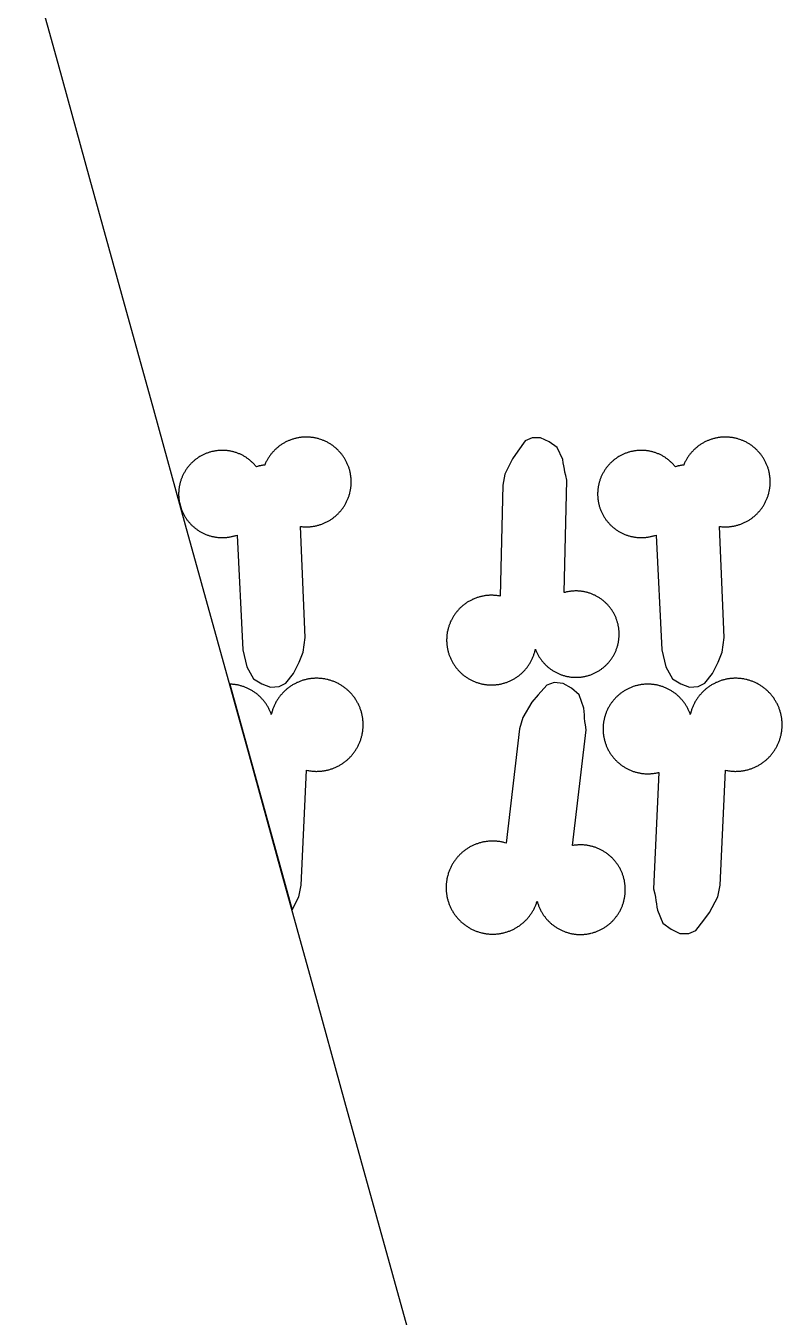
# Model space of a CAD drawing. Extents: x -246 to 246, y -104 to 199.
# Drawn here: x 139.14 to 160.8, y -67.23 to -30.25 of the extents above; entities that cross this region are included whole.
import ezdxf

# ---------------------------------------------------------------- set-up
doc = ezdxf.new("R2010")
doc.units = 0
doc.layers.add('Add_Red', color=1, linetype='Continuous')
doc.layers.add('Outline_Red', color=1, linetype='Continuous')

msp = doc.modelspace()

# ---------------------------------------------------------------- linework, layer by layer
at = {"layer": 'Add_Red'}
for points in [[(146.392, -49.174), (146.581, -49.074), (146.802, -48.793), (146.969, -48.477), (147.077, -48.189), (147.136, -47.765), (147.002, -44.585), (147.025, -44.588), (147.047, -44.591), (147.069, -44.593), (147.092, -44.594), (147.114, -44.595), (147.136, -44.596), (147.171, -44.597), (147.193, -44.596), (147.216, -44.596), (147.238, -44.595), (147.261, -44.593), (147.283, -44.592), (147.305, -44.59), (147.328, -44.587), (147.35, -44.584), (147.372, -44.581), (147.394, -44.577), (147.416, -44.573), (147.438, -44.568), (147.46, -44.564), (147.482, -44.558), (147.504, -44.553), (147.525, -44.547), (147.547, -44.54), (147.568, -44.534), (147.589, -44.527), (147.611, -44.519), (147.632, -44.511), (147.653, -44.503), (147.673, -44.494), (147.694, -44.485), (147.714, -44.476), (147.734, -44.466), (147.755, -44.456), (147.774, -44.446), (147.794, -44.435), (147.814, -44.424), (147.833, -44.413), (147.852, -44.401), (147.871, -44.389), (147.89, -44.377), (147.908, -44.364), (147.927, -44.351), (147.945, -44.338), (147.962, -44.324), (147.98, -44.31), (147.997, -44.296), (148.014, -44.281), (148.031, -44.266), (148.048, -44.251), (148.064, -44.236), (148.08, -44.22), (148.096, -44.204), (148.111, -44.188), (148.126, -44.171), (148.141, -44.154), (148.156, -44.137), (148.17, -44.12), (148.184, -44.102), (148.198, -44.085), (148.211, -44.067), (148.224, -44.048), (148.237, -44.03), (148.249, -44.011), (148.261, -43.992), (148.273, -43.973), (148.284, -43.954), (148.295, -43.934), (148.306, -43.915), (148.316, -43.895), (148.326, -43.875), (148.336, -43.854), (148.345, -43.834), (148.354, -43.813), (148.363, -43.793), (148.371, -43.772), (148.379, -43.751), (148.386, -43.73), (148.394, -43.708), (148.4, -43.687), (148.407, -43.665), (148.413, -43.644), (148.418, -43.622), (148.427, -43.587), (148.431, -43.565), (148.435, -43.543), (148.439, -43.521), (148.443, -43.499), (148.446, -43.477), (148.449, -43.454), (148.451, -43.432), (148.453, -43.41), (148.454, -43.387), (148.455, -43.365), (148.456, -43.342), (148.457, -43.311), (148.456, -43.289), (148.456, -43.266), (148.455, -43.244), (148.453, -43.221), (148.452, -43.199), (148.449, -43.177), (148.447, -43.154), (148.444, -43.132), (148.441, -43.11), (148.437, -43.088), (148.433, -43.066), (148.428, -43.044), (148.424, -43.022), (148.418, -43), (148.413, -42.978), (148.407, -42.957), (148.4, -42.935), (148.394, -42.914), (148.386, -42.892), (148.379, -42.871), (148.371, -42.85), (148.363, -42.829), (148.354, -42.809), (148.345, -42.788), (148.336, -42.768), (148.326, -42.747), (148.316, -42.727), (148.306, -42.707), (148.295, -42.688), (148.284, -42.668), (148.273, -42.649), (148.261, -42.63), (148.249, -42.611), (148.237, -42.592), (148.224, -42.574), (148.211, -42.555), (148.198, -42.537), (148.184, -42.519), (148.17, -42.502), (148.156, -42.485), (148.141, -42.468), (148.126, -42.451), (148.111, -42.434), (148.096, -42.418), (148.08, -42.402), (148.064, -42.386), (148.048, -42.371), (148.031, -42.356), (148.014, -42.341), (147.997, -42.326), (147.98, -42.312), (147.962, -42.298), (147.945, -42.284), (147.927, -42.271), (147.908, -42.258), (147.89, -42.245), (147.871, -42.233), (147.852, -42.221), (147.833, -42.209), (147.814, -42.198), (147.794, -42.187), (147.774, -42.176), (147.755, -42.166), (147.734, -42.155), (147.714, -42.146), (147.694, -42.137), (147.673, -42.128), (147.653, -42.119), (147.632, -42.111), (147.611, -42.103), (147.589, -42.095), (147.552, -42.083), (147.531, -42.077), (147.509, -42.071), (147.488, -42.065), (147.466, -42.06), (147.444, -42.055), (147.422, -42.05), (147.4, -42.046), (147.378, -42.042), (147.356, -42.039), (147.333, -42.036), (147.311, -42.033), (147.289, -42.031), (147.266, -42.029), (147.244, -42.027), (147.222, -42.026), (147.199, -42.026), (147.171, -42.025), (147.148, -42.026), (147.126, -42.026), (147.104, -42.027), (147.081, -42.029), (147.059, -42.03), (147.037, -42.032), (147.014, -42.035), (146.992, -42.038), (146.97, -42.041), (146.948, -42.045), (146.926, -42.049), (146.904, -42.053), (146.882, -42.058), (146.86, -42.064), (146.838, -42.069), (146.817, -42.075), (146.795, -42.082), (146.774, -42.088), (146.752, -42.095), (146.731, -42.103), (146.71, -42.111), (146.689, -42.119), (146.669, -42.128), (146.648, -42.137), (146.628, -42.146), (146.607, -42.155), (146.587, -42.166), (146.567, -42.176), (146.548, -42.187), (146.528, -42.198), (146.509, -42.209), (146.49, -42.221), (146.471, -42.233), (146.452, -42.245), (146.434, -42.258), (146.415, -42.271), (146.397, -42.284), (146.379, -42.298), (146.362, -42.312), (146.345, -42.326), (146.327, -42.341), (146.311, -42.356), (146.294, -42.371), (146.278, -42.386), (146.262, -42.402), (146.246, -42.418), (146.231, -42.434), (146.216, -42.451), (146.201, -42.468), (146.186, -42.485), (146.172, -42.502), (146.158, -42.519), (146.144, -42.537), (146.131, -42.555), (146.118, -42.574), (146.105, -42.592), (146.093, -42.611), (146.081, -42.63), (146.069, -42.649), (146.058, -42.668), (146.046, -42.688), (146.036, -42.707), (146.025, -42.727), (146.015, -42.747), (146.006, -42.768), (145.996, -42.788), (145.98, -42.827), (145.963, -42.829), (145.945, -42.831), (145.928, -42.833), (145.911, -42.836), (145.893, -42.839), (145.876, -42.842), (145.859, -42.846), (145.842, -42.849), (145.825, -42.854), (145.808, -42.858), (145.791, -42.863), (145.775, -42.868), (145.742, -42.879), (145.728, -42.862), (145.714, -42.845), (145.7, -42.828), (145.686, -42.812), (145.671, -42.796), (145.656, -42.781), (145.64, -42.765), (145.624, -42.75), (145.609, -42.735), (145.592, -42.721), (145.576, -42.706), (145.559, -42.692), (145.542, -42.678), (145.525, -42.665), (145.508, -42.652), (145.49, -42.639), (145.472, -42.627), (145.454, -42.614), (145.436, -42.602), (145.417, -42.591), (145.399, -42.58), (145.38, -42.569), (145.361, -42.558), (145.341, -42.548), (145.322, -42.538), (145.302, -42.528), (145.283, -42.519), (145.263, -42.51), (145.243, -42.502), (145.222, -42.494), (145.202, -42.486), (145.182, -42.478), (145.161, -42.471), (145.14, -42.464), (145.119, -42.458), (145.098, -42.452), (145.077, -42.446), (145.056, -42.441), (145.035, -42.436), (145.014, -42.432), (144.992, -42.427), (144.971, -42.424), (144.949, -42.42), (144.928, -42.417), (144.906, -42.414), (144.884, -42.412), (144.863, -42.41), (144.841, -42.409), (144.819, -42.408), (144.797, -42.407), (144.764, -42.406), (144.742, -42.407), (144.72, -42.407), (144.698, -42.408), (144.677, -42.409), (144.655, -42.411), (144.633, -42.413), (144.612, -42.416), (144.59, -42.418), (144.568, -42.422), (144.547, -42.425), (144.525, -42.429), (144.504, -42.434), (144.483, -42.438), (144.462, -42.443), (144.44, -42.449), (144.419, -42.455), (144.398, -42.461), (144.378, -42.467), (144.357, -42.474), (144.336, -42.482), (144.316, -42.489), (144.296, -42.497), (144.276, -42.506), (144.256, -42.514), (144.236, -42.523), (144.216, -42.533), (144.197, -42.542), (144.177, -42.553), (144.158, -42.563), (144.139, -42.574), (144.12, -42.585), (144.097, -42.599), (144.078, -42.611), (144.06, -42.623), (144.042, -42.636), (144.025, -42.648), (144.007, -42.662), (143.99, -42.675), (143.973, -42.689), (143.956, -42.702), (143.94, -42.717), (143.923, -42.731), (143.907, -42.746), (143.892, -42.761), (143.876, -42.777), (143.861, -42.792), (143.846, -42.808), (143.831, -42.824), (143.817, -42.841), (143.803, -42.857), (143.789, -42.874), (143.776, -42.891), (143.762, -42.909), (143.749, -42.926), (143.737, -42.944), (143.725, -42.962), (143.713, -42.98), (143.701, -42.999), (143.69, -43.017), (143.679, -43.036), (143.668, -43.055), (143.658, -43.074), (143.648, -43.094), (143.638, -43.113), (143.629, -43.133), (143.62, -43.153), (143.611, -43.173), (143.603, -43.193), (143.595, -43.214), (143.588, -43.234), (143.58, -43.255), (143.574, -43.275), (143.567, -43.296), (143.561, -43.317), (143.555, -43.338), (143.55, -43.359), (143.545, -43.381), (143.54, -43.402), (143.536, -43.423), (143.532, -43.445), (143.529, -43.466), (143.526, -43.488), (143.523, -43.509), (143.521, -43.531), (143.519, -43.553), (143.517, -43.575), (143.516, -43.596), (143.515, -43.618), (143.514, -43.656), (143.514, -43.678), (143.515, -43.699), (143.516, -43.721), (143.517, -43.743), (143.519, -43.765), (143.521, -43.786), (143.524, -43.808), (143.526, -43.83), (143.53, -43.851), (143.533, -43.873), (143.537, -43.894), (143.539, -43.903), (143.586, -44.072), (143.59, -44.083), (143.597, -44.104), (143.605, -44.124), (143.614, -44.144), (143.622, -44.164), (143.631, -44.184), (143.642, -44.205), (143.651, -44.225), (143.661, -44.244), (143.672, -44.263), (143.683, -44.282), (143.694, -44.301), (143.705, -44.319), (143.717, -44.338), (143.729, -44.356), (143.741, -44.374), (143.754, -44.392), (143.767, -44.409), (143.78, -44.426), (143.794, -44.444), (143.808, -44.46), (143.822, -44.477), (143.836, -44.493), (143.851, -44.509), (143.866, -44.525), (143.882, -44.541), (143.897, -44.556), (143.913, -44.571), (143.929, -44.586), (143.945, -44.6), (143.962, -44.614), (143.979, -44.628), (143.996, -44.642), (144.013, -44.655), (144.031, -44.668), (144.049, -44.68), (144.067, -44.693), (144.085, -44.705), (144.103, -44.716), (144.122, -44.728), (144.141, -44.739), (144.16, -44.749), (144.179, -44.76), (144.198, -44.77), (144.218, -44.78), (144.237, -44.789), (144.257, -44.798), (144.277, -44.807), (144.297, -44.815), (144.318, -44.823), (144.338, -44.831), (144.359, -44.838), (144.379, -44.845), (144.4, -44.851), (144.421, -44.857), (144.442, -44.863), (144.463, -44.869), (144.485, -44.874), (144.506, -44.878), (144.527, -44.883), (144.549, -44.887), (144.57, -44.89), (144.592, -44.893), (144.613, -44.896), (144.635, -44.899), (144.657, -44.901), (144.678, -44.902), (144.7, -44.904), (144.722, -44.905), (144.764, -44.905), (144.786, -44.905), (144.807, -44.904), (144.829, -44.904), (144.851, -44.902), (144.873, -44.901), (144.894, -44.898), (144.916, -44.896), (144.938, -44.893), (144.959, -44.89), (144.981, -44.886), (145.002, -44.882), (145.024, -44.878), (145.045, -44.873), (145.066, -44.868), (145.087, -44.863), (145.108, -44.857), (145.129, -44.851), (145.15, -44.844), (145.189, -44.831), (145.189, -44.831), (145.352, -48.121), (145.472, -48.609), (145.657, -48.947), (145.896, -49.097), (146.149, -49.193), (146.392, -49.174)], [(152.506, -49.125), (152.528, -49.124), (152.551, -49.123), (152.573, -49.121), (152.595, -49.12), (152.618, -49.117), (152.64, -49.115), (152.662, -49.111), (152.684, -49.108), (152.706, -49.104), (152.728, -49.1), (152.75, -49.095), (152.772, -49.09), (152.794, -49.085), (152.816, -49.079), (152.837, -49.073), (152.859, -49.066), (152.88, -49.059), (152.901, -49.052), (152.922, -49.045), (152.943, -49.037), (152.964, -49.028), (152.985, -49.019), (153.005, -49.01), (153.025, -49.001), (153.046, -48.991), (153.066, -48.981), (153.085, -48.971), (153.105, -48.96), (153.124, -48.949), (153.144, -48.937), (153.163, -48.925), (153.181, -48.913), (153.2, -48.9), (153.218, -48.888), (153.237, -48.874), (153.254, -48.861), (153.272, -48.847), (153.29, -48.833), (153.307, -48.819), (153.324, -48.804), (153.34, -48.789), (153.357, -48.774), (153.373, -48.758), (153.389, -48.742), (153.404, -48.726), (153.42, -48.71), (153.435, -48.693), (153.449, -48.676), (153.464, -48.659), (153.478, -48.642), (153.492, -48.624), (153.505, -48.606), (153.519, -48.588), (153.531, -48.57), (153.544, -48.551), (153.556, -48.533), (153.568, -48.514), (153.58, -48.494), (153.591, -48.475), (153.602, -48.455), (153.612, -48.436), (153.623, -48.416), (153.632, -48.396), (153.642, -48.375), (153.651, -48.355), (153.66, -48.334), (153.668, -48.313), (153.676, -48.293), (153.684, -48.271), (153.691, -48.25), (153.698, -48.229), (153.705, -48.208), (153.711, -48.186), (153.717, -48.164), (153.722, -48.143), (153.728, -48.121), (153.732, -48.099), (153.746, -48.134), (153.754, -48.154), (153.763, -48.173), (153.772, -48.193), (153.781, -48.213), (153.79, -48.232), (153.8, -48.251), (153.811, -48.27), (153.821, -48.289), (153.832, -48.307), (153.844, -48.326), (153.855, -48.344), (153.867, -48.362), (153.879, -48.38), (153.892, -48.397), (153.905, -48.415), (153.918, -48.432), (153.931, -48.449), (153.945, -48.465), (153.959, -48.482), (153.973, -48.498), (153.988, -48.514), (154.003, -48.53), (154.018, -48.545), (154.033, -48.56), (154.049, -48.575), (154.065, -48.59), (154.081, -48.604), (154.097, -48.618), (154.114, -48.632), (154.131, -48.645), (154.148, -48.658), (154.166, -48.671), (154.183, -48.684), (154.201, -48.696), (154.219, -48.708), (154.237, -48.719), (154.256, -48.731), (154.274, -48.742), (154.293, -48.752), (154.312, -48.762), (154.331, -48.772), (154.35, -48.782), (154.37, -48.791), (154.39, -48.8), (154.409, -48.809), (154.429, -48.817), (154.449, -48.825), (154.47, -48.833), (154.49, -48.84), (154.51, -48.847), (154.531, -48.853), (154.552, -48.859), (154.572, -48.865), (154.593, -48.871), (154.614, -48.876), (154.635, -48.88), (154.657, -48.885), (154.678, -48.888), (154.699, -48.892), (154.72, -48.895), (154.742, -48.898), (154.763, -48.9), (154.785, -48.903), (154.806, -48.904), (154.828, -48.906), (154.849, -48.907), (154.871, -48.907), (154.893, -48.907), (154.93, -48.907), (154.952, -48.906), (154.973, -48.905), (154.995, -48.903), (155.016, -48.901), (155.038, -48.899), (155.059, -48.896), (155.081, -48.893), (155.102, -48.889), (155.123, -48.886), (155.144, -48.881), (155.165, -48.877), (155.186, -48.872), (155.207, -48.867), (155.228, -48.861), (155.249, -48.855), (155.269, -48.848), (155.29, -48.842), (155.316, -48.833), (155.336, -48.825), (155.356, -48.817), (155.376, -48.809), (155.396, -48.8), (155.415, -48.791), (155.435, -48.782), (155.454, -48.772), (155.473, -48.762), (155.492, -48.752), (155.511, -48.742), (155.53, -48.731), (155.548, -48.719), (155.566, -48.708), (155.584, -48.696), (155.602, -48.684), (155.62, -48.671), (155.637, -48.658), (155.654, -48.645), (155.671, -48.632), (155.688, -48.618), (155.704, -48.604), (155.72, -48.59), (155.736, -48.575), (155.752, -48.56), (155.767, -48.545), (155.783, -48.53), (155.797, -48.514), (155.812, -48.498), (155.826, -48.482), (155.84, -48.465), (155.854, -48.449), (155.867, -48.432), (155.881, -48.415), (155.893, -48.397), (155.906, -48.38), (155.918, -48.362), (155.93, -48.344), (155.942, -48.326), (155.953, -48.307), (155.964, -48.289), (155.975, -48.27), (155.985, -48.251), (155.995, -48.232), (156.005, -48.213), (156.014, -48.193), (156.023, -48.173), (156.031, -48.154), (156.04, -48.134), (156.048, -48.114), (156.055, -48.093), (156.062, -48.073), (156.069, -48.053), (156.076, -48.032), (156.082, -48.011), (156.088, -47.99), (156.093, -47.97), (156.098, -47.949), (156.103, -47.927), (156.107, -47.906), (156.111, -47.885), (156.114, -47.864), (156.118, -47.842), (156.12, -47.821), (156.123, -47.8), (156.125, -47.778), (156.127, -47.757), (156.128, -47.735), (156.129, -47.713), (156.13, -47.692), (156.13, -47.67), (156.129, -47.644), (156.129, -47.623), (156.128, -47.601), (156.126, -47.58), (156.125, -47.558), (156.122, -47.537), (156.12, -47.515), (156.117, -47.494), (156.114, -47.473), (156.11, -47.451), (156.106, -47.43), (156.102, -47.409), (156.097, -47.388), (156.092, -47.367), (156.086, -47.346), (156.081, -47.325), (156.074, -47.305), (156.062, -47.267), (156.055, -47.247), (156.048, -47.227), (156.04, -47.207), (156.031, -47.187), (156.023, -47.167), (156.014, -47.147), (156.005, -47.128), (155.995, -47.109), (155.985, -47.089), (155.975, -47.071), (155.964, -47.052), (155.953, -47.033), (155.942, -47.015), (155.93, -46.997), (155.918, -46.978), (155.906, -46.961), (155.893, -46.943), (155.881, -46.926), (155.867, -46.909), (155.854, -46.892), (155.84, -46.875), (155.826, -46.859), (155.812, -46.843), (155.797, -46.827), (155.783, -46.811), (155.767, -46.796), (155.752, -46.78), (155.736, -46.766), (155.72, -46.751), (155.704, -46.737), (155.688, -46.723), (155.671, -46.709), (155.654, -46.695), (155.637, -46.682), (155.62, -46.669), (155.602, -46.657), (155.584, -46.645), (155.566, -46.633), (155.548, -46.621), (155.53, -46.61), (155.511, -46.599), (155.492, -46.588), (155.473, -46.578), (155.454, -46.568), (155.435, -46.558), (155.415, -46.549), (155.396, -46.54), (155.376, -46.532), (155.356, -46.523), (155.336, -46.515), (155.316, -46.508), (155.295, -46.501), (155.275, -46.494), (155.254, -46.487), (155.234, -46.481), (155.213, -46.475), (155.192, -46.47), (155.171, -46.465), (155.15, -46.46), (155.129, -46.456), (155.107, -46.452), (155.086, -46.448), (155.065, -46.445), (155.043, -46.442), (155.022, -46.44), (155, -46.438), (154.979, -46.436), (154.957, -46.435), (154.936, -46.434), (154.914, -46.433), (154.893, -46.433), (154.857, -46.434), (154.835, -46.435), (154.814, -46.436), (154.792, -46.437), (154.771, -46.439), (154.749, -46.442), (154.728, -46.444), (154.706, -46.447), (154.685, -46.451), (154.664, -46.455), (154.643, -46.459), (154.622, -46.463), (154.601, -46.468), (154.58, -46.473), (154.559, -46.479), (154.631, -43.26), (154.599, -43.126), (154.579, -43.035), (154.561, -42.945), (154.545, -42.854), (154.53, -42.763), (154.516, -42.672), (154.354, -42.322), (154.126, -42.158), (153.879, -42.046), (153.636, -42.048), (153.441, -42.136), (153.226, -42.426), (153.072, -42.645), (152.86, -43.086), (152.802, -43.404), (152.726, -46.582), (152.697, -46.576), (152.675, -46.573), (152.653, -46.569), (152.631, -46.566), (152.608, -46.564), (152.586, -46.562), (152.564, -46.56), (152.541, -46.559), (152.519, -46.558), (152.497, -46.557), (152.474, -46.557), (152.438, -46.557), (152.416, -46.558), (152.394, -46.559), (152.371, -46.561), (152.349, -46.563), (152.327, -46.565), (152.304, -46.568), (152.282, -46.571), (152.26, -46.575), (152.238, -46.579), (152.216, -46.583), (152.194, -46.588), (152.172, -46.593), (152.15, -46.598), (152.129, -46.604), (152.107, -46.61), (152.086, -46.617), (152.065, -46.624), (152.043, -46.631), (152.022, -46.639), (152.001, -46.647), (151.981, -46.655), (151.96, -46.664), (151.94, -46.673), (151.919, -46.683), (151.899, -46.693), (151.879, -46.703), (151.859, -46.713), (151.84, -46.724), (151.82, -46.736), (151.801, -46.747), (151.782, -46.759), (151.763, -46.771), (151.745, -46.784), (151.727, -46.797), (151.708, -46.81), (151.691, -46.824), (151.673, -46.837), (151.656, -46.851), (151.638, -46.866), (151.621, -46.881), (151.605, -46.896), (151.588, -46.911), (151.572, -46.927), (151.557, -46.942), (151.541, -46.959), (151.526, -46.975), (151.511, -46.992), (151.496, -47.009), (151.482, -47.026), (151.468, -47.043), (151.454, -47.061), (151.44, -47.079), (151.427, -47.097), (151.414, -47.115), (151.402, -47.134), (151.39, -47.153), (151.378, -47.172), (151.366, -47.191), (151.355, -47.211), (151.344, -47.23), (151.334, -47.25), (151.324, -47.27), (151.314, -47.29), (151.305, -47.31), (151.295, -47.331), (151.287, -47.352), (151.278, -47.372), (151.27, -47.393), (151.263, -47.414), (151.256, -47.436), (151.249, -47.457), (151.242, -47.478), (151.236, -47.5), (151.23, -47.522), (151.225, -47.543), (151.22, -47.565), (151.215, -47.587), (151.209, -47.618), (151.206, -47.64), (151.202, -47.662), (151.199, -47.685), (151.197, -47.707), (151.195, -47.729), (151.193, -47.751), (151.192, -47.774), (151.191, -47.796), (151.19, -47.819), (151.19, -47.841), (151.19, -47.875), (151.191, -47.897), (151.192, -47.92), (151.194, -47.942), (151.196, -47.964), (151.198, -47.987), (151.201, -48.009), (151.204, -48.031), (151.207, -48.053), (151.211, -48.075), (151.216, -48.097), (151.22, -48.119), (151.225, -48.141), (151.231, -48.163), (151.237, -48.184), (151.243, -48.206), (151.249, -48.227), (151.256, -48.249), (151.264, -48.27), (151.271, -48.291), (151.279, -48.312), (151.288, -48.333), (151.296, -48.353), (151.306, -48.374), (151.315, -48.394), (151.325, -48.414), (151.335, -48.434), (151.346, -48.454), (151.356, -48.474), (151.368, -48.493), (151.379, -48.512), (151.391, -48.531), (151.403, -48.55), (151.416, -48.569), (151.429, -48.587), (151.442, -48.605), (151.455, -48.623), (151.469, -48.641), (151.483, -48.658), (151.498, -48.675), (151.512, -48.692), (151.527, -48.709), (151.543, -48.725), (151.558, -48.741), (151.574, -48.757), (151.59, -48.773), (151.607, -48.788), (151.623, -48.803), (151.64, -48.818), (151.657, -48.832), (151.675, -48.846), (151.692, -48.86), (151.71, -48.874), (151.728, -48.887), (151.747, -48.9), (151.765, -48.912), (151.784, -48.924), (151.803, -48.936), (151.822, -48.948), (151.842, -48.959), (151.861, -48.97), (151.881, -48.98), (151.901, -48.99), (151.921, -49), (151.942, -49.01), (151.962, -49.019), (151.983, -49.028), (152.004, -49.036), (152.025, -49.044), (152.046, -49.052), (152.067, -49.059), (152.088, -49.066), (152.11, -49.072), (152.131, -49.079), (152.153, -49.084), (152.174, -49.09), (152.196, -49.095), (152.218, -49.1), (152.251, -49.106), (152.273, -49.109), (152.295, -49.113), (152.318, -49.116), (152.34, -49.118), (152.362, -49.12), (152.385, -49.122), (152.407, -49.124), (152.429, -49.125), (152.452, -49.125), (152.474, -49.125), (152.506, -49.125)], [(158.391, -49.174), (158.58, -49.074), (158.801, -48.793), (158.968, -48.477), (159.076, -48.189), (159.135, -47.765), (159.001, -44.585), (159.024, -44.588), (159.046, -44.591), (159.068, -44.593), (159.091, -44.594), (159.113, -44.595), (159.135, -44.596), (159.17, -44.597), (159.192, -44.596), (159.215, -44.596), (159.237, -44.595), (159.26, -44.593), (159.282, -44.592), (159.304, -44.59), (159.327, -44.587), (159.349, -44.584), (159.371, -44.581), (159.393, -44.577), (159.415, -44.573), (159.437, -44.568), (159.459, -44.564), (159.481, -44.558), (159.503, -44.553), (159.524, -44.547), (159.546, -44.54), (159.567, -44.534), (159.588, -44.527), (159.61, -44.519), (159.631, -44.511), (159.651, -44.503), (159.672, -44.494), (159.693, -44.485), (159.713, -44.476), (159.733, -44.466), (159.754, -44.456), (159.773, -44.446), (159.793, -44.435), (159.813, -44.424), (159.832, -44.413), (159.851, -44.401), (159.87, -44.389), (159.889, -44.377), (159.907, -44.364), (159.926, -44.351), (159.944, -44.338), (159.961, -44.324), (159.979, -44.31), (159.996, -44.296), (160.013, -44.281), (160.03, -44.266), (160.047, -44.251), (160.063, -44.236), (160.079, -44.22), (160.095, -44.204), (160.11, -44.188), (160.125, -44.171), (160.14, -44.154), (160.155, -44.137), (160.169, -44.12), (160.183, -44.102), (160.197, -44.085), (160.21, -44.067), (160.223, -44.048), (160.236, -44.03), (160.248, -44.011), (160.26, -43.992), (160.272, -43.973), (160.283, -43.954), (160.294, -43.934), (160.305, -43.915), (160.315, -43.895), (160.325, -43.875), (160.335, -43.854), (160.344, -43.834), (160.353, -43.813), (160.362, -43.793), (160.37, -43.772), (160.378, -43.751), (160.385, -43.73), (160.393, -43.708), (160.399, -43.687), (160.406, -43.665), (160.412, -43.644), (160.417, -43.622), (160.426, -43.587), (160.43, -43.565), (160.434, -43.543), (160.438, -43.521), (160.442, -43.499), (160.445, -43.477), (160.447, -43.454), (160.45, -43.432), (160.452, -43.41), (160.453, -43.387), (160.454, -43.365), (160.455, -43.342), (160.455, -43.311), (160.455, -43.289), (160.455, -43.266), (160.454, -43.244), (160.452, -43.221), (160.451, -43.199), (160.448, -43.177), (160.446, -43.154), (160.443, -43.132), (160.44, -43.11), (160.436, -43.088), (160.432, -43.066), (160.427, -43.044), (160.423, -43.022), (160.417, -43), (160.412, -42.978), (160.406, -42.957), (160.399, -42.935), (160.393, -42.914), (160.385, -42.892), (160.378, -42.871), (160.37, -42.85), (160.362, -42.829), (160.353, -42.809), (160.344, -42.788), (160.335, -42.768), (160.325, -42.747), (160.315, -42.727), (160.305, -42.707), (160.294, -42.688), (160.283, -42.668), (160.272, -42.649), (160.26, -42.63), (160.248, -42.611), (160.236, -42.592), (160.223, -42.574), (160.21, -42.555), (160.197, -42.537), (160.183, -42.519), (160.169, -42.502), (160.155, -42.485), (160.14, -42.468), (160.125, -42.451), (160.11, -42.434), (160.095, -42.418), (160.079, -42.402), (160.063, -42.386), (160.047, -42.371), (160.03, -42.356), (160.013, -42.341), (159.996, -42.326), (159.979, -42.312), (159.961, -42.298), (159.944, -42.284), (159.926, -42.271), (159.907, -42.258), (159.889, -42.245), (159.87, -42.233), (159.851, -42.221), (159.832, -42.209), (159.813, -42.198), (159.793, -42.187), (159.773, -42.176), (159.754, -42.166), (159.733, -42.155), (159.713, -42.146), (159.693, -42.137), (159.672, -42.128), (159.651, -42.119), (159.631, -42.111), (159.61, -42.103), (159.588, -42.095), (159.551, -42.083), (159.53, -42.077), (159.508, -42.071), (159.487, -42.065), (159.465, -42.06), (159.443, -42.055), (159.421, -42.05), (159.399, -42.046), (159.377, -42.042), (159.355, -42.039), (159.332, -42.036), (159.31, -42.033), (159.288, -42.031), (159.265, -42.029), (159.243, -42.027), (159.221, -42.026), (159.198, -42.026), (159.17, -42.025), (159.147, -42.026), (159.125, -42.026), (159.103, -42.027), (159.08, -42.029), (159.058, -42.03), (159.035, -42.032), (159.013, -42.035), (158.991, -42.038), (158.969, -42.041), (158.947, -42.045), (158.925, -42.049), (158.903, -42.053), (158.881, -42.058), (158.859, -42.064), (158.837, -42.069), (158.815, -42.075), (158.794, -42.082), (158.773, -42.088), (158.751, -42.095), (158.73, -42.103), (158.709, -42.111), (158.688, -42.119), (158.668, -42.128), (158.647, -42.137), (158.627, -42.146), (158.606, -42.155), (158.586, -42.166), (158.566, -42.176), (158.547, -42.187), (158.527, -42.198), (158.508, -42.209), (158.489, -42.221), (158.47, -42.233), (158.451, -42.245), (158.432, -42.258), (158.414, -42.271), (158.396, -42.284), (158.378, -42.298), (158.361, -42.312), (158.343, -42.326), (158.326, -42.341), (158.31, -42.356), (158.293, -42.371), (158.277, -42.386), (158.261, -42.402), (158.245, -42.418), (158.23, -42.434), (158.214, -42.451), (158.2, -42.468), (158.185, -42.485), (158.171, -42.502), (158.157, -42.519), (158.143, -42.537), (158.13, -42.555), (158.117, -42.574), (158.104, -42.592), (158.092, -42.611), (158.08, -42.63), (158.068, -42.649), (158.056, -42.668), (158.045, -42.688), (158.035, -42.707), (158.024, -42.727), (158.014, -42.747), (158.005, -42.768), (157.995, -42.788), (157.979, -42.827), (157.961, -42.829), (157.944, -42.831), (157.927, -42.833), (157.91, -42.836), (157.892, -42.839), (157.875, -42.842), (157.858, -42.846), (157.841, -42.849), (157.824, -42.854), (157.807, -42.858), (157.79, -42.863), (157.774, -42.868), (157.741, -42.879), (157.727, -42.862), (157.713, -42.845), (157.699, -42.828), (157.685, -42.812), (157.67, -42.796), (157.655, -42.781), (157.639, -42.765), (157.623, -42.75), (157.607, -42.735), (157.591, -42.721), (157.575, -42.706), (157.558, -42.692), (157.541, -42.678), (157.524, -42.665), (157.507, -42.652), (157.489, -42.639), (157.471, -42.627), (157.453, -42.614), (157.435, -42.602), (157.416, -42.591), (157.398, -42.58), (157.379, -42.569), (157.36, -42.558), (157.34, -42.548), (157.321, -42.538), (157.301, -42.528), (157.282, -42.519), (157.262, -42.51), (157.242, -42.502), (157.221, -42.494), (157.201, -42.486), (157.181, -42.478), (157.16, -42.471), (157.139, -42.464), (157.118, -42.458), (157.097, -42.452), (157.076, -42.446), (157.055, -42.441), (157.034, -42.436), (157.013, -42.432), (156.991, -42.427), (156.97, -42.424), (156.948, -42.42), (156.927, -42.417), (156.905, -42.414), (156.883, -42.412), (156.862, -42.41), (156.84, -42.409), (156.818, -42.408), (156.796, -42.407), (156.763, -42.406), (156.741, -42.407), (156.719, -42.407), (156.697, -42.408), (156.676, -42.409), (156.654, -42.411), (156.632, -42.413), (156.61, -42.416), (156.589, -42.418), (156.567, -42.422), (156.546, -42.425), (156.524, -42.429), (156.503, -42.434), (156.482, -42.438), (156.46, -42.443), (156.439, -42.449), (156.418, -42.455), (156.397, -42.461), (156.377, -42.467), (156.356, -42.474), (156.335, -42.482), (156.315, -42.489), (156.295, -42.497), (156.275, -42.506), (156.255, -42.514), (156.235, -42.523), (156.215, -42.533), (156.195, -42.542), (156.176, -42.553), (156.157, -42.563), (156.138, -42.574), (156.119, -42.585), (156.096, -42.599), (156.077, -42.611), (156.059, -42.623), (156.041, -42.636), (156.023, -42.648), (156.006, -42.662), (155.989, -42.675), (155.972, -42.689), (155.955, -42.702), (155.939, -42.717), (155.922, -42.731), (155.906, -42.746), (155.89, -42.761), (155.875, -42.777), (155.86, -42.792), (155.845, -42.808), (155.83, -42.824), (155.816, -42.841), (155.802, -42.857), (155.788, -42.874), (155.774, -42.891), (155.761, -42.909), (155.748, -42.926), (155.736, -42.944), (155.724, -42.962), (155.712, -42.98), (155.7, -42.999), (155.689, -43.017), (155.678, -43.036), (155.667, -43.055), (155.657, -43.074), (155.647, -43.094), (155.637, -43.113), (155.628, -43.133), (155.619, -43.153), (155.61, -43.173), (155.602, -43.193), (155.594, -43.214), (155.587, -43.234), (155.579, -43.255), (155.573, -43.275), (155.566, -43.296), (155.56, -43.317), (155.554, -43.338), (155.549, -43.359), (155.544, -43.381), (155.539, -43.402), (155.535, -43.423), (155.531, -43.445), (155.528, -43.466), (155.525, -43.488), (155.522, -43.509), (155.519, -43.531), (155.518, -43.553), (155.516, -43.575), (155.515, -43.596), (155.514, -43.618), (155.513, -43.656), (155.513, -43.678), (155.514, -43.699), (155.515, -43.721), (155.516, -43.743), (155.518, -43.765), (155.52, -43.786), (155.523, -43.808), (155.525, -43.83), (155.529, -43.851), (155.532, -43.873), (155.536, -43.894), (155.541, -43.916), (155.545, -43.937), (155.55, -43.958), (155.556, -43.979), (155.562, -44), (155.568, -44.021), (155.574, -44.042), (155.581, -44.063), (155.589, -44.083), (155.596, -44.104), (155.604, -44.124), (155.613, -44.144), (155.621, -44.164), (155.63, -44.184), (155.641, -44.205), (155.65, -44.225), (155.66, -44.244), (155.671, -44.263), (155.682, -44.282), (155.693, -44.301), (155.704, -44.319), (155.716, -44.338), (155.728, -44.356), (155.74, -44.374), (155.753, -44.392), (155.766, -44.409), (155.779, -44.426), (155.793, -44.444), (155.807, -44.46), (155.821, -44.477), (155.835, -44.493), (155.85, -44.509), (155.865, -44.525), (155.881, -44.541), (155.896, -44.556), (155.912, -44.571), (155.928, -44.586), (155.944, -44.6), (155.961, -44.614), (155.978, -44.628), (155.995, -44.642), (156.012, -44.655), (156.03, -44.668), (156.048, -44.68), (156.066, -44.693), (156.084, -44.705), (156.102, -44.716), (156.121, -44.728), (156.14, -44.739), (156.159, -44.749), (156.178, -44.76), (156.197, -44.77), (156.217, -44.78), (156.236, -44.789), (156.256, -44.798), (156.276, -44.807), (156.296, -44.815), (156.317, -44.823), (156.337, -44.831), (156.358, -44.838), (156.378, -44.845), (156.399, -44.851), (156.42, -44.857), (156.441, -44.863), (156.462, -44.869), (156.483, -44.874), (156.505, -44.878), (156.526, -44.883), (156.548, -44.887), (156.569, -44.89), (156.591, -44.893), (156.612, -44.896), (156.634, -44.899), (156.656, -44.901), (156.677, -44.902), (156.699, -44.904), (156.721, -44.905), (156.763, -44.905), (156.785, -44.905), (156.806, -44.904), (156.828, -44.904), (156.85, -44.902), (156.872, -44.901), (156.893, -44.898), (156.915, -44.896), (156.937, -44.893), (156.958, -44.89), (156.98, -44.886), (157.001, -44.882), (157.023, -44.878), (157.044, -44.873), (157.065, -44.868), (157.086, -44.863), (157.107, -44.857), (157.128, -44.851), (157.149, -44.844), (157.188, -44.831), (157.351, -48.121), (157.471, -48.609), (157.655, -48.947), (157.894, -49.097), (158.148, -49.193), (158.391, -49.174)], [(146.953, -55.191), (147.021, -54.863), (147.175, -51.567), (147.212, -51.575), (147.235, -51.579), (147.258, -51.583), (147.281, -51.587), (147.304, -51.59), (147.327, -51.592), (147.351, -51.595), (147.374, -51.596), (147.397, -51.598), (147.42, -51.599), (147.443, -51.6), (147.467, -51.6), (147.496, -51.599), (147.52, -51.599), (147.543, -51.598), (147.566, -51.596), (147.589, -51.594), (147.612, -51.592), (147.636, -51.589), (147.659, -51.586), (147.682, -51.582), (147.705, -51.578), (147.727, -51.574), (147.75, -51.569), (147.773, -51.564), (147.795, -51.559), (147.818, -51.553), (147.84, -51.546), (147.863, -51.54), (147.885, -51.532), (147.907, -51.525), (147.929, -51.517), (147.95, -51.509), (147.972, -51.5), (147.993, -51.491), (148.015, -51.482), (148.036, -51.472), (148.057, -51.462), (148.078, -51.451), (148.098, -51.441), (148.118, -51.429), (148.139, -51.418), (148.159, -51.406), (148.178, -51.394), (148.198, -51.381), (148.217, -51.368), (148.236, -51.355), (148.255, -51.341), (148.274, -51.327), (148.292, -51.313), (148.31, -51.299), (148.328, -51.284), (148.346, -51.269), (148.363, -51.253), (148.38, -51.237), (148.397, -51.221), (148.414, -51.205), (148.43, -51.188), (148.446, -51.171), (148.461, -51.154), (148.477, -51.136), (148.492, -51.119), (148.506, -51.101), (148.521, -51.082), (148.535, -51.064), (148.549, -51.045), (148.562, -51.026), (148.575, -51.007), (148.588, -50.987), (148.6, -50.968), (148.612, -50.948), (148.624, -50.928), (148.635, -50.907), (148.646, -50.887), (148.657, -50.866), (148.667, -50.845), (148.677, -50.824), (148.687, -50.803), (148.696, -50.782), (148.705, -50.76), (148.713, -50.739), (148.721, -50.717), (148.729, -50.695), (148.736, -50.673), (148.743, -50.65), (148.75, -50.628), (148.756, -50.606), (148.761, -50.583), (148.767, -50.56), (148.775, -50.521), (148.779, -50.498), (148.783, -50.476), (148.786, -50.453), (148.789, -50.429), (148.792, -50.406), (148.794, -50.383), (148.796, -50.36), (148.798, -50.337), (148.799, -50.314), (148.799, -50.29), (148.799, -50.267), (148.799, -50.239), (148.798, -50.216), (148.797, -50.193), (148.796, -50.17), (148.794, -50.147), (148.792, -50.123), (148.789, -50.1), (148.786, -50.077), (148.782, -50.054), (148.778, -50.031), (148.774, -50.008), (148.769, -49.986), (148.764, -49.963), (148.759, -49.94), (148.753, -49.918), (148.747, -49.896), (148.74, -49.873), (148.733, -49.851), (148.725, -49.829), (148.717, -49.807), (148.709, -49.785), (148.701, -49.764), (148.692, -49.742), (148.682, -49.721), (148.673, -49.7), (148.663, -49.679), (148.652, -49.658), (148.641, -49.638), (148.63, -49.617), (148.619, -49.597), (148.607, -49.577), (148.595, -49.557), (148.582, -49.538), (148.569, -49.518), (148.556, -49.499), (148.542, -49.48), (148.528, -49.462), (148.514, -49.443), (148.5, -49.425), (148.485, -49.407), (148.47, -49.389), (148.454, -49.372), (148.438, -49.355), (148.422, -49.338), (148.406, -49.322), (148.389, -49.305), (148.372, -49.289), (148.355, -49.274), (148.338, -49.258), (148.32, -49.243), (148.302, -49.229), (148.284, -49.214), (148.265, -49.2), (148.246, -49.186), (148.227, -49.173), (148.208, -49.16), (148.189, -49.147), (148.169, -49.135), (148.149, -49.123), (148.129, -49.111), (148.109, -49.099), (148.088, -49.088), (148.068, -49.078), (148.047, -49.067), (148.026, -49.057), (148.005, -49.048), (147.983, -49.039), (147.962, -49.03), (147.94, -49.021), (147.918, -49.013), (147.896, -49.006), (147.874, -48.998), (147.852, -48.991), (147.83, -48.985), (147.807, -48.979), (147.785, -48.973), (147.762, -48.968), (147.721, -48.959), (147.698, -48.955), (147.675, -48.951), (147.652, -48.947), (147.629, -48.944), (147.606, -48.942), (147.583, -48.94), (147.56, -48.938), (147.536, -48.936), (147.513, -48.935), (147.49, -48.935), (147.467, -48.934), (147.441, -48.935), (147.418, -48.935), (147.395, -48.936), (147.371, -48.938), (147.348, -48.94), (147.325, -48.942), (147.302, -48.945), (147.279, -48.948), (147.256, -48.951), (147.233, -48.955), (147.21, -48.959), (147.187, -48.964), (147.165, -48.969), (147.142, -48.975), (147.12, -48.98), (147.097, -48.987), (147.075, -48.993), (147.053, -49), (147.031, -49.008), (147.009, -49.016), (146.987, -49.024), (146.965, -49.032), (146.944, -49.041), (146.923, -49.051), (146.901, -49.06), (146.88, -49.07), (146.86, -49.081), (146.839, -49.092), (146.819, -49.103), (146.798, -49.114), (146.778, -49.126), (146.759, -49.138), (146.739, -49.151), (146.72, -49.164), (146.7, -49.177), (146.682, -49.19), (146.663, -49.204), (146.644, -49.218), (146.626, -49.233), (146.608, -49.248), (146.591, -49.263), (146.573, -49.278), (146.556, -49.294), (146.539, -49.31), (146.523, -49.326), (146.506, -49.343), (146.49, -49.36), (146.475, -49.377), (146.459, -49.395), (146.444, -49.412), (146.43, -49.43), (146.415, -49.448), (146.401, -49.467), (146.387, -49.486), (146.374, -49.505), (146.361, -49.524), (146.348, -49.543), (146.335, -49.563), (146.323, -49.583), (146.311, -49.603), (146.3, -49.623), (146.289, -49.644), (146.278, -49.664), (146.268, -49.685), (146.258, -49.706), (146.248, -49.727), (146.239, -49.749), (146.23, -49.77), (146.222, -49.792), (146.214, -49.813), (146.206, -49.835), (146.199, -49.857), (146.192, -49.88), (146.185, -49.902), (146.179, -49.924), (146.173, -49.947), (146.168, -49.97), (146.16, -49.947), (146.152, -49.927), (146.144, -49.906), (146.135, -49.885), (146.126, -49.864), (146.117, -49.844), (146.107, -49.824), (146.097, -49.804), (146.087, -49.784), (146.076, -49.764), (146.065, -49.745), (146.054, -49.725), (146.042, -49.706), (146.03, -49.687), (146.018, -49.669), (146.005, -49.65), (145.992, -49.632), (145.979, -49.614), (145.965, -49.596), (145.951, -49.579), (145.937, -49.561), (145.922, -49.544), (145.908, -49.528), (145.892, -49.511), (145.877, -49.495), (145.861, -49.479), (145.845, -49.463), (145.829, -49.448), (145.813, -49.433), (145.796, -49.418), (145.779, -49.403), (145.761, -49.389), (145.744, -49.375), (145.726, -49.361), (145.708, -49.348), (145.69, -49.335), (145.671, -49.322), (145.653, -49.31), (145.634, -49.298), (145.615, -49.286), (145.595, -49.275), (145.576, -49.264), (145.556, -49.253), (145.536, -49.243), (145.516, -49.233), (145.496, -49.223), (145.476, -49.214), (145.455, -49.205), (145.434, -49.196), (145.414, -49.188), (145.393, -49.18), (145.372, -49.173), (145.35, -49.166), (145.329, -49.159), (145.307, -49.153), (145.286, -49.147), (145.264, -49.141), (145.242, -49.136), (145.221, -49.131), (145.199, -49.126), (145.177, -49.122), (145.154, -49.119), (145.132, -49.115), (145.11, -49.112), (145.088, -49.11), (145.065, -49.108), (145.043, -49.106), (145.021, -49.105), (144.998, -49.104), (144.976, -49.103), (144.976, -49.103), (146.762, -55.565), (146.953, -55.191)], [(155.052, -56.273), (155.075, -56.272), (155.097, -56.271), (155.119, -56.27), (155.142, -56.268), (155.164, -56.266), (155.186, -56.263), (155.208, -56.26), (155.231, -56.256), (155.253, -56.253), (155.275, -56.248), (155.297, -56.244), (155.318, -56.239), (155.355, -56.23), (155.376, -56.224), (155.398, -56.217), (155.419, -56.211), (155.44, -56.203), (155.461, -56.196), (155.482, -56.188), (155.503, -56.18), (155.524, -56.171), (155.544, -56.162), (155.565, -56.153), (155.585, -56.143), (155.605, -56.133), (155.625, -56.123), (155.645, -56.112), (155.664, -56.101), (155.683, -56.09), (155.703, -56.078), (155.721, -56.066), (155.74, -56.054), (155.759, -56.041), (155.777, -56.028), (155.795, -56.015), (155.813, -56.001), (155.83, -55.987), (155.847, -55.973), (155.864, -55.959), (155.881, -55.944), (155.898, -55.929), (155.914, -55.913), (155.93, -55.897), (155.946, -55.881), (155.961, -55.865), (155.976, -55.849), (155.991, -55.832), (156.006, -55.815), (156.02, -55.798), (156.034, -55.78), (156.047, -55.762), (156.061, -55.744), (156.074, -55.726), (156.087, -55.708), (156.099, -55.689), (156.111, -55.67), (156.123, -55.651), (156.134, -55.632), (156.145, -55.612), (156.156, -55.592), (156.166, -55.573), (156.176, -55.552), (156.186, -55.532), (156.195, -55.512), (156.204, -55.491), (156.212, -55.471), (156.221, -55.45), (156.229, -55.429), (156.236, -55.408), (156.243, -55.386), (156.25, -55.365), (156.256, -55.344), (156.262, -55.322), (156.268, -55.3), (156.273, -55.279), (156.278, -55.257), (156.282, -55.235), (156.286, -55.213), (156.29, -55.191), (156.293, -55.168), (156.296, -55.146), (156.299, -55.124), (156.301, -55.102), (156.303, -55.079), (156.304, -55.057), (156.305, -55.035), (156.306, -55.012), (156.306, -54.99), (156.305, -54.949), (156.304, -54.927), (156.303, -54.905), (156.301, -54.882), (156.299, -54.86), (156.297, -54.838), (156.294, -54.816), (156.291, -54.793), (156.287, -54.771), (156.283, -54.749), (156.279, -54.727), (156.273, -54.701), (156.268, -54.679), (156.262, -54.658), (156.256, -54.636), (156.25, -54.614), (156.243, -54.593), (156.236, -54.572), (156.229, -54.551), (156.221, -54.53), (156.212, -54.509), (156.204, -54.488), (156.195, -54.468), (156.186, -54.447), (156.176, -54.427), (156.166, -54.407), (156.156, -54.387), (156.145, -54.367), (156.134, -54.348), (156.123, -54.329), (156.111, -54.31), (156.099, -54.291), (156.087, -54.272), (156.074, -54.253), (156.061, -54.235), (156.047, -54.217), (156.034, -54.199), (156.02, -54.182), (156.006, -54.165), (155.991, -54.148), (155.976, -54.131), (155.961, -54.114), (155.946, -54.098), (155.93, -54.082), (155.914, -54.066), (155.898, -54.051), (155.881, -54.036), (155.864, -54.021), (155.847, -54.006), (155.83, -53.992), (155.813, -53.978), (155.795, -53.965), (155.777, -53.951), (155.759, -53.938), (155.74, -53.926), (155.721, -53.913), (155.703, -53.901), (155.683, -53.889), (155.664, -53.878), (155.645, -53.867), (155.625, -53.856), (155.605, -53.846), (155.585, -53.836), (155.565, -53.826), (155.544, -53.817), (155.524, -53.808), (155.503, -53.8), (155.482, -53.791), (155.461, -53.784), (155.44, -53.776), (155.419, -53.769), (155.398, -53.762), (155.376, -53.756), (155.355, -53.75), (155.333, -53.744), (155.311, -53.739), (155.289, -53.734), (155.267, -53.73), (155.245, -53.726), (155.223, -53.722), (155.201, -53.719), (155.179, -53.716), (155.156, -53.713), (155.134, -53.711), (155.112, -53.709), (155.089, -53.708), (155.067, -53.707), (155.045, -53.706), (155.022, -53.706), (154.994, -53.706), (154.972, -53.707), (154.949, -53.708), (154.927, -53.71), (154.905, -53.712), (154.882, -53.714), (154.86, -53.716), (154.838, -53.719), (154.816, -53.723), (154.794, -53.727), (155.183, -50.408), (155.162, -50.266), (155.151, -50.171), (155.141, -50.076), (155.133, -49.98), (155.126, -49.885), (155.121, -49.789), (154.988, -49.413), (154.768, -49.22), (154.525, -49.08), (154.273, -49.059), (154.063, -49.13), (153.813, -49.409), (153.632, -49.621), (153.37, -50.055), (153.279, -50.378), (152.89, -53.654), (152.852, -53.643), (152.829, -53.637), (152.807, -53.632), (152.784, -53.627), (152.761, -53.622), (152.738, -53.618), (152.716, -53.614), (152.693, -53.611), (152.669, -53.607), (152.646, -53.605), (152.623, -53.603), (152.6, -53.601), (152.577, -53.599), (152.554, -53.598), (152.53, -53.598), (152.507, -53.598), (152.479, -53.598), (152.456, -53.599), (152.433, -53.6), (152.409, -53.601), (152.386, -53.603), (152.363, -53.605), (152.34, -53.608), (152.317, -53.611), (152.294, -53.615), (152.271, -53.619), (152.248, -53.623), (152.225, -53.628), (152.203, -53.633), (152.18, -53.638), (152.158, -53.644), (152.135, -53.65), (152.113, -53.657), (152.091, -53.664), (152.069, -53.672), (152.047, -53.68), (152.025, -53.688), (152.003, -53.696), (151.982, -53.705), (151.961, -53.715), (151.94, -53.724), (151.919, -53.734), (151.898, -53.745), (151.877, -53.756), (151.857, -53.767), (151.837, -53.778), (151.817, -53.79), (151.797, -53.803), (151.777, -53.815), (151.758, -53.828), (151.739, -53.841), (151.72, -53.855), (151.701, -53.869), (151.683, -53.883), (151.665, -53.898), (151.647, -53.912), (151.629, -53.928), (151.612, -53.943), (151.595, -53.959), (151.578, -53.975), (151.561, -53.991), (151.545, -54.008), (151.529, -54.025), (151.514, -54.042), (151.498, -54.059), (151.483, -54.077), (151.468, -54.095), (151.454, -54.113), (151.44, -54.132), (151.426, -54.151), (151.413, -54.17), (151.4, -54.189), (151.387, -54.208), (151.374, -54.228), (151.362, -54.248), (151.351, -54.268), (151.339, -54.288), (151.328, -54.309), (151.318, -54.329), (151.307, -54.35), (151.297, -54.371), (151.288, -54.392), (151.279, -54.414), (151.27, -54.435), (151.261, -54.457), (151.253, -54.479), (151.245, -54.501), (151.238, -54.523), (151.231, -54.545), (151.22, -54.585), (151.214, -54.608), (151.209, -54.63), (151.204, -54.653), (151.199, -54.676), (151.195, -54.699), (151.191, -54.722), (151.187, -54.745), (151.184, -54.768), (151.182, -54.791), (151.179, -54.814), (151.178, -54.837), (151.176, -54.86), (151.175, -54.884), (151.175, -54.907), (151.174, -54.93), (151.175, -54.956), (151.175, -54.979), (151.176, -55.003), (151.178, -55.026), (151.18, -55.049), (151.182, -55.072), (151.185, -55.095), (151.188, -55.118), (151.191, -55.141), (151.195, -55.164), (151.199, -55.187), (151.204, -55.21), (151.209, -55.233), (151.215, -55.255), (151.221, -55.278), (151.227, -55.3), (151.233, -55.322), (151.24, -55.344), (151.248, -55.367), (151.256, -55.388), (151.264, -55.41), (151.272, -55.432), (151.281, -55.453), (151.291, -55.475), (151.3, -55.496), (151.31, -55.517), (151.321, -55.538), (151.332, -55.558), (151.343, -55.579), (151.354, -55.599), (151.366, -55.619), (151.378, -55.639), (151.391, -55.658), (151.404, -55.678), (151.417, -55.697), (151.43, -55.716), (151.444, -55.734), (151.459, -55.753), (151.473, -55.771), (151.488, -55.789), (151.503, -55.806), (151.518, -55.824), (151.534, -55.841), (151.55, -55.858), (151.567, -55.874), (151.583, -55.891), (151.6, -55.907), (151.617, -55.922), (151.635, -55.938), (151.652, -55.953), (151.67, -55.967), (151.689, -55.982), (151.707, -55.996), (151.726, -56.01), (151.745, -56.023), (151.764, -56.036), (151.783, -56.049), (151.803, -56.062), (151.823, -56.074), (151.843, -56.086), (151.863, -56.097), (151.884, -56.108), (151.904, -56.119), (151.925, -56.129), (151.946, -56.139), (151.967, -56.149), (151.989, -56.158), (152.01, -56.167), (152.032, -56.175), (152.054, -56.183), (152.076, -56.191), (152.098, -56.198), (152.12, -56.205), (152.162, -56.217), (152.185, -56.223), (152.207, -56.229), (152.23, -56.234), (152.253, -56.238), (152.276, -56.243), (152.299, -56.246), (152.322, -56.25), (152.345, -56.253), (152.368, -56.256), (152.391, -56.258), (152.414, -56.26), (152.437, -56.261), (152.461, -56.262), (152.484, -56.263), (152.507, -56.263), (152.531, -56.263), (152.554, -56.262), (152.577, -56.261), (152.601, -56.26), (152.624, -56.258), (152.647, -56.255), (152.67, -56.253), (152.693, -56.25), (152.716, -56.246), (152.739, -56.242), (152.762, -56.238), (152.785, -56.234), (152.807, -56.229), (152.83, -56.223), (152.852, -56.217), (152.875, -56.211), (152.897, -56.204), (152.919, -56.197), (152.941, -56.19), (152.963, -56.182), (152.985, -56.174), (153.007, -56.166), (153.028, -56.157), (153.05, -56.147), (153.071, -56.138), (153.092, -56.128), (153.113, -56.117), (153.133, -56.107), (153.154, -56.095), (153.174, -56.084), (153.194, -56.072), (153.214, -56.06), (153.233, -56.048), (153.253, -56.035), (153.272, -56.022), (153.291, -56.008), (153.309, -55.994), (153.328, -55.98), (153.346, -55.966), (153.364, -55.951), (153.382, -55.936), (153.399, -55.92), (153.416, -55.904), (153.433, -55.888), (153.45, -55.872), (153.466, -55.856), (153.482, -55.839), (153.498, -55.822), (153.513, -55.804), (153.528, -55.786), (153.543, -55.768), (153.558, -55.75), (153.572, -55.732), (153.586, -55.713), (153.599, -55.694), (153.612, -55.675), (153.625, -55.656), (153.638, -55.636), (153.65, -55.616), (153.661, -55.596), (153.673, -55.576), (153.684, -55.555), (153.695, -55.535), (153.705, -55.514), (153.715, -55.493), (153.725, -55.472), (153.734, -55.45), (153.743, -55.429), (153.751, -55.407), (153.76, -55.385), (153.767, -55.364), (153.775, -55.342), (153.782, -55.319), (153.788, -55.344), (153.795, -55.365), (153.801, -55.386), (153.809, -55.408), (153.816, -55.429), (153.824, -55.45), (153.832, -55.471), (153.841, -55.491), (153.85, -55.512), (153.859, -55.532), (153.869, -55.552), (153.879, -55.573), (153.889, -55.592), (153.9, -55.612), (153.911, -55.632), (153.922, -55.651), (153.934, -55.67), (153.946, -55.689), (153.958, -55.708), (153.971, -55.726), (153.984, -55.744), (153.997, -55.762), (154.011, -55.78), (154.025, -55.798), (154.039, -55.815), (154.053, -55.832), (154.068, -55.849), (154.083, -55.865), (154.099, -55.881), (154.115, -55.897), (154.131, -55.913), (154.147, -55.929), (154.163, -55.944), (154.18, -55.959), (154.197, -55.973), (154.214, -55.987), (154.232, -56.001), (154.25, -56.015), (154.268, -56.028), (154.286, -56.041), (154.304, -56.054), (154.323, -56.066), (154.342, -56.078), (154.361, -56.09), (154.38, -56.101), (154.4, -56.112), (154.42, -56.123), (154.44, -56.133), (154.46, -56.143), (154.48, -56.153), (154.5, -56.162), (154.521, -56.171), (154.541, -56.18), (154.562, -56.188), (154.583, -56.196), (154.604, -56.203), (154.626, -56.211), (154.647, -56.217), (154.668, -56.224), (154.69, -56.23), (154.712, -56.235), (154.734, -56.24), (154.755, -56.245), (154.777, -56.25), (154.799, -56.254), (154.821, -56.258), (154.844, -56.261), (154.866, -56.264), (154.888, -56.266), (154.91, -56.269), (154.933, -56.27), (154.955, -56.272), (154.977, -56.273), (155, -56.273), (155.022, -56.273), (155.052, -56.273)], [(158.326, -56.163), (158.556, -55.867), (158.721, -55.643), (158.952, -55.191), (159.019, -54.863), (159.174, -51.567), (159.211, -51.575), (159.234, -51.579), (159.257, -51.583), (159.28, -51.587), (159.303, -51.59), (159.326, -51.592), (159.35, -51.595), (159.373, -51.596), (159.396, -51.598), (159.419, -51.599), (159.442, -51.6), (159.466, -51.6), (159.495, -51.599), (159.519, -51.599), (159.542, -51.598), (159.565, -51.596), (159.588, -51.594), (159.611, -51.592), (159.635, -51.589), (159.658, -51.586), (159.681, -51.582), (159.703, -51.578), (159.726, -51.574), (159.749, -51.569), (159.772, -51.564), (159.794, -51.559), (159.817, -51.553), (159.839, -51.546), (159.862, -51.54), (159.884, -51.532), (159.906, -51.525), (159.928, -51.517), (159.949, -51.509), (159.971, -51.5), (159.992, -51.491), (160.014, -51.482), (160.035, -51.472), (160.056, -51.462), (160.076, -51.451), (160.097, -51.441), (160.117, -51.429), (160.138, -51.418), (160.158, -51.406), (160.177, -51.394), (160.197, -51.381), (160.216, -51.368), (160.235, -51.355), (160.254, -51.341), (160.273, -51.327), (160.291, -51.313), (160.309, -51.299), (160.327, -51.284), (160.345, -51.269), (160.362, -51.253), (160.379, -51.237), (160.396, -51.221), (160.413, -51.205), (160.429, -51.188), (160.445, -51.171), (160.46, -51.154), (160.476, -51.136), (160.491, -51.119), (160.505, -51.101), (160.52, -51.082), (160.534, -51.064), (160.548, -51.045), (160.561, -51.026), (160.574, -51.007), (160.587, -50.987), (160.599, -50.968), (160.611, -50.948), (160.623, -50.928), (160.634, -50.907), (160.645, -50.887), (160.656, -50.866), (160.666, -50.845), (160.676, -50.824), (160.686, -50.803), (160.695, -50.782), (160.704, -50.76), (160.712, -50.739), (160.72, -50.717), (160.728, -50.695), (160.735, -50.673), (160.742, -50.65), (160.748, -50.628), (160.755, -50.606), (160.76, -50.583), (160.766, -50.56), (160.774, -50.521), (160.778, -50.498), (160.782, -50.476), (160.785, -50.453), (160.788, -50.429), (160.791, -50.406), (160.793, -50.383), (160.795, -50.36), (160.796, -50.337), (160.798, -50.314), (160.798, -50.29), (160.798, -50.267), (160.798, -50.239), (160.797, -50.216), (160.796, -50.193), (160.795, -50.17), (160.793, -50.147), (160.791, -50.123), (160.788, -50.1), (160.785, -50.077), (160.781, -50.054), (160.777, -50.031), (160.773, -50.008), (160.768, -49.986), (160.763, -49.963), (160.758, -49.94), (160.752, -49.918), (160.745, -49.896), (160.739, -49.873), (160.732, -49.851), (160.724, -49.829), (160.716, -49.807), (160.708, -49.785), (160.7, -49.764), (160.691, -49.742), (160.681, -49.721), (160.672, -49.7), (160.661, -49.679), (160.651, -49.658), (160.64, -49.638), (160.629, -49.617), (160.618, -49.597), (160.606, -49.577), (160.593, -49.557), (160.581, -49.538), (160.568, -49.518), (160.555, -49.499), (160.541, -49.48), (160.527, -49.462), (160.513, -49.443), (160.499, -49.425), (160.484, -49.407), (160.469, -49.389), (160.453, -49.372), (160.437, -49.355), (160.421, -49.338), (160.405, -49.322), (160.388, -49.305), (160.371, -49.289), (160.354, -49.274), (160.337, -49.258), (160.319, -49.243), (160.301, -49.229), (160.283, -49.214), (160.264, -49.2), (160.245, -49.186), (160.226, -49.173), (160.207, -49.16), (160.188, -49.147), (160.168, -49.135), (160.148, -49.123), (160.128, -49.111), (160.108, -49.099), (160.087, -49.088), (160.067, -49.078), (160.046, -49.067), (160.025, -49.057), (160.004, -49.048), (159.982, -49.039), (159.961, -49.03), (159.939, -49.021), (159.917, -49.013), (159.895, -49.006), (159.873, -48.998), (159.851, -48.991), (159.829, -48.985), (159.806, -48.979), (159.784, -48.973), (159.761, -48.968), (159.72, -48.959), (159.697, -48.955), (159.674, -48.951), (159.651, -48.947), (159.628, -48.944), (159.605, -48.942), (159.582, -48.94), (159.559, -48.938), (159.535, -48.936), (159.512, -48.935), (159.489, -48.935), (159.466, -48.934), (159.44, -48.935), (159.417, -48.935), (159.394, -48.936), (159.37, -48.938), (159.347, -48.94), (159.324, -48.942), (159.301, -48.945), (159.278, -48.948), (159.255, -48.951), (159.232, -48.955), (159.209, -48.959), (159.186, -48.964), (159.164, -48.969), (159.141, -48.975), (159.118, -48.98), (159.096, -48.987), (159.074, -48.993), (159.052, -49), (159.03, -49.008), (159.008, -49.016), (158.986, -49.024), (158.964, -49.032), (158.943, -49.041), (158.921, -49.051), (158.9, -49.06), (158.879, -49.07), (158.859, -49.081), (158.838, -49.092), (158.818, -49.103), (158.797, -49.114), (158.777, -49.126), (158.757, -49.138), (158.738, -49.151), (158.719, -49.164), (158.699, -49.177), (158.68, -49.19), (158.662, -49.204), (158.643, -49.218), (158.625, -49.233), (158.607, -49.248), (158.59, -49.263), (158.572, -49.278), (158.555, -49.294), (158.538, -49.31), (158.522, -49.326), (158.505, -49.343), (158.489, -49.36), (158.474, -49.377), (158.458, -49.395), (158.443, -49.412), (158.429, -49.43), (158.414, -49.448), (158.4, -49.467), (158.386, -49.486), (158.373, -49.505), (158.36, -49.524), (158.347, -49.543), (158.334, -49.563), (158.322, -49.583), (158.31, -49.603), (158.299, -49.623), (158.288, -49.644), (158.277, -49.664), (158.267, -49.685), (158.257, -49.706), (158.247, -49.727), (158.238, -49.749), (158.229, -49.77), (158.221, -49.792), (158.213, -49.813), (158.205, -49.835), (158.198, -49.857), (158.191, -49.88), (158.184, -49.902), (158.178, -49.924), (158.172, -49.947), (158.167, -49.97), (158.159, -49.947), (158.151, -49.927), (158.143, -49.906), (158.134, -49.885), (158.125, -49.864), (158.116, -49.844), (158.106, -49.824), (158.096, -49.804), (158.086, -49.784), (158.075, -49.764), (158.064, -49.745), (158.053, -49.725), (158.041, -49.706), (158.029, -49.687), (158.017, -49.669), (158.004, -49.65), (157.991, -49.632), (157.978, -49.614), (157.964, -49.596), (157.95, -49.579), (157.936, -49.561), (157.921, -49.544), (157.907, -49.528), (157.891, -49.511), (157.876, -49.495), (157.86, -49.479), (157.844, -49.463), (157.828, -49.448), (157.812, -49.433), (157.795, -49.418), (157.778, -49.403), (157.76, -49.389), (157.743, -49.375), (157.725, -49.361), (157.707, -49.348), (157.689, -49.335), (157.67, -49.322), (157.652, -49.31), (157.633, -49.298), (157.614, -49.286), (157.594, -49.275), (157.575, -49.264), (157.555, -49.253), (157.535, -49.243), (157.515, -49.233), (157.495, -49.223), (157.475, -49.214), (157.454, -49.205), (157.433, -49.196), (157.413, -49.188), (157.392, -49.18), (157.37, -49.173), (157.349, -49.166), (157.328, -49.159), (157.306, -49.153), (157.285, -49.147), (157.263, -49.141), (157.241, -49.136), (157.219, -49.131), (157.198, -49.126), (157.175, -49.122), (157.153, -49.119), (157.131, -49.115), (157.109, -49.112), (157.087, -49.11), (157.064, -49.108), (157.042, -49.106), (157.02, -49.105), (156.997, -49.104), (156.975, -49.103), (156.953, -49.103), (156.921, -49.103), (156.898, -49.104), (156.876, -49.105), (156.854, -49.107), (156.831, -49.109), (156.809, -49.111), (156.787, -49.114), (156.765, -49.117), (156.743, -49.12), (156.72, -49.124), (156.698, -49.128), (156.677, -49.133), (156.655, -49.138), (156.633, -49.143), (156.611, -49.149), (156.59, -49.155), (156.568, -49.162), (156.535, -49.173), (156.514, -49.18), (156.493, -49.188), (156.472, -49.196), (156.451, -49.205), (156.43, -49.214), (156.41, -49.223), (156.39, -49.233), (156.37, -49.243), (156.35, -49.253), (156.33, -49.264), (156.311, -49.275), (156.291, -49.286), (156.272, -49.298), (156.253, -49.31), (156.235, -49.322), (156.216, -49.335), (156.198, -49.348), (156.18, -49.361), (156.162, -49.375), (156.145, -49.389), (156.127, -49.403), (156.11, -49.418), (156.094, -49.433), (156.077, -49.448), (156.061, -49.463), (156.045, -49.479), (156.029, -49.495), (156.014, -49.511), (155.999, -49.528), (155.984, -49.544), (155.969, -49.561), (155.955, -49.579), (155.941, -49.596), (155.927, -49.614), (155.914, -49.632), (155.901, -49.65), (155.888, -49.669), (155.876, -49.687), (155.864, -49.706), (155.852, -49.725), (155.841, -49.745), (155.83, -49.764), (155.819, -49.784), (155.809, -49.804), (155.799, -49.824), (155.789, -49.844), (155.78, -49.864), (155.771, -49.885), (155.762, -49.906), (155.754, -49.927), (155.746, -49.947), (155.739, -49.969), (155.732, -49.99), (155.725, -50.011), (155.719, -50.033), (155.713, -50.054), (155.707, -50.076), (155.702, -50.098), (155.697, -50.12), (155.692, -50.142), (155.688, -50.164), (155.685, -50.186), (155.681, -50.208), (155.678, -50.23), (155.676, -50.252), (155.674, -50.275), (155.672, -50.297), (155.671, -50.319), (155.67, -50.342), (155.669, -50.364), (155.669, -50.387), (155.67, -50.429), (155.671, -50.451), (155.672, -50.473), (155.674, -50.496), (155.676, -50.518), (155.678, -50.54), (155.681, -50.562), (155.684, -50.585), (155.688, -50.607), (155.692, -50.629), (155.696, -50.651), (155.701, -50.673), (155.706, -50.694), (155.712, -50.716), (155.718, -50.738), (155.725, -50.762), (155.732, -50.783), (155.739, -50.804), (155.746, -50.826), (155.754, -50.847), (155.762, -50.867), (155.771, -50.888), (155.78, -50.909), (155.789, -50.929), (155.799, -50.949), (155.809, -50.969), (155.819, -50.989), (155.83, -51.009), (155.841, -51.028), (155.852, -51.048), (155.864, -51.067), (155.876, -51.086), (155.888, -51.104), (155.901, -51.123), (155.914, -51.141), (155.927, -51.159), (155.941, -51.177), (155.955, -51.194), (155.969, -51.212), (155.984, -51.229), (155.999, -51.245), (156.014, -51.262), (156.029, -51.278), (156.045, -51.294), (156.061, -51.31), (156.077, -51.325), (156.094, -51.34), (156.11, -51.355), (156.127, -51.37), (156.145, -51.384), (156.162, -51.398), (156.18, -51.412), (156.198, -51.425), (156.216, -51.438), (156.235, -51.451), (156.253, -51.463), (156.272, -51.475), (156.291, -51.487), (156.311, -51.498), (156.33, -51.509), (156.35, -51.52), (156.37, -51.53), (156.39, -51.54), (156.41, -51.55), (156.43, -51.559), (156.451, -51.568), (156.472, -51.577), (156.493, -51.585), (156.514, -51.593), (156.535, -51.6), (156.556, -51.607), (156.577, -51.614), (156.599, -51.62), (156.62, -51.626), (156.642, -51.632), (156.664, -51.637), (156.686, -51.642), (156.708, -51.647), (156.73, -51.651), (156.752, -51.654), (156.774, -51.658), (156.796, -51.661), (156.818, -51.663), (156.841, -51.665), (156.863, -51.667), (156.885, -51.668), (156.908, -51.669), (156.93, -51.67), (156.953, -51.67), (156.983, -51.67), (157.005, -51.669), (157.027, -51.668), (157.05, -51.666), (157.072, -51.665), (157.094, -51.662), (157.117, -51.66), (157.139, -51.657), (157.161, -51.653), (157.183, -51.649), (157.205, -51.645), (157.227, -51.641), (157.249, -51.636), (157.27, -51.63), (157.118, -54.968), (157.149, -55.108), (157.167, -55.202), (157.184, -55.296), (157.199, -55.391), (157.212, -55.486), (157.224, -55.581), (157.383, -55.947), (157.616, -56.124), (157.869, -56.246), (158.122, -56.249), (158.326, -56.163)]]:
    msp.add_lwpolyline(points, dxfattribs=at)
at = {"layer": 'Outline_Red'}
msp.add_lwpolyline([(139.139, -28.015), (140.052, -31.319), (140.965, -34.623), (141.878, -37.928), (142.791, -41.232), (143.704, -44.536), (144.617, -47.84), (145.53, -51.144), (146.443, -54.448), (147.356, -57.752), (148.269, -61.057), (149.182, -64.361), (150.095, -67.665)], dxfattribs=at)

doc.saveas('drawing.dxf')
